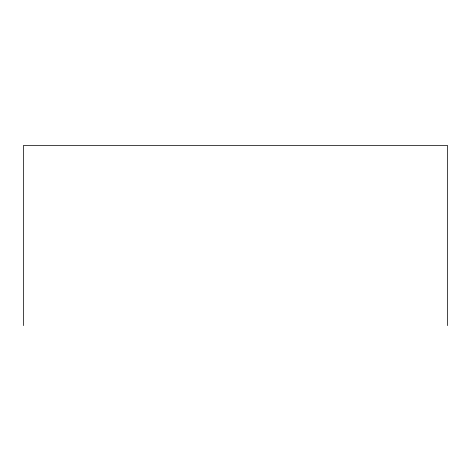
<?xml version="1.0" encoding="UTF-8"?>
<svg xmlns="http://www.w3.org/2000/svg" width="471" height="471" viewBox="0 0 471 471"><rect width="100%" height="100%" fill="white"/><g stroke="black" fill="none" stroke-linecap="round" stroke-linejoin="round"><path stroke-width="0.71" d="M447.45 325.608L447.45 145.392L23.55 145.392L23.55 325.608"/></g></svg>
